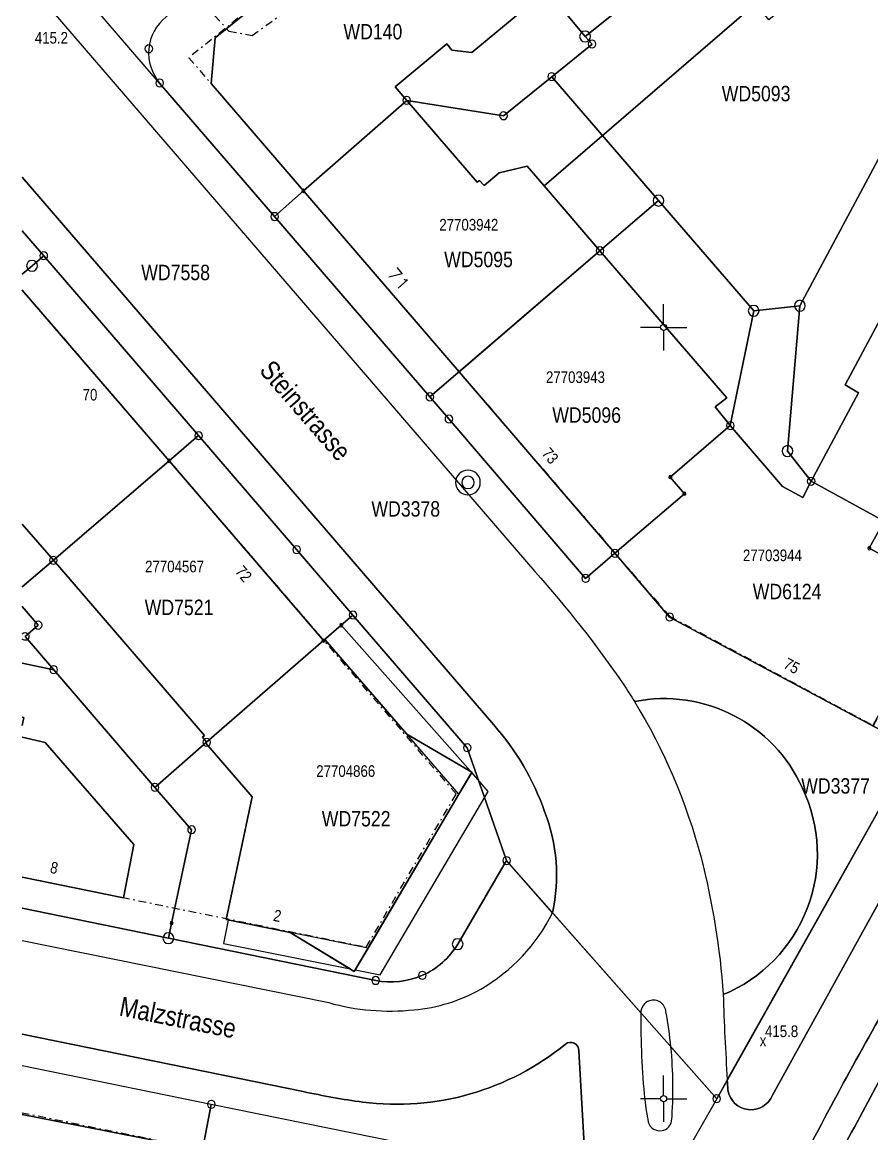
# Model space of a CAD drawing. Header units: metres. Extents: x 681758 to 682009, y 246535 to 246807.
# Drawn here: x 681758.4 to 681813.5, y 246647.7 to 246719.8 of the extents above; entities that cross this region are included whole.
import ezdxf
from ezdxf.enums import TextEntityAlignment as Align

# ---------------------------------------------------------------- set-up
doc = ezdxf.new("R2010")
doc.units = ezdxf.units.M
doc.linetypes.add('DASHDOT', pattern=[1, 0.5, -0.25, 0, -0.25])
doc.layers.add('6 Referenzdaten', color=252, linetype='Continuous')
doc.styles.add('Arial Narrow', font='ARIALN.TTF')
doc.styles.add('simplex', font='simplex_.ttf')

msp = doc.modelspace()

# ---------------------------------------------------------------- linework, layer by layer
at = {"layer": '6 Referenzdaten', "linetype": 'Continuous'}
for points in [[(681876.29238, 246774.04574), (681875.933, 246773.344), (681874.277, 246770.24), (681869.249, 246760.839), (681864.894, 246752.727), (681855.54, 246735.304, -0.260827), (681851.437, 246732.656), (681841.751, 246720.339), (681832.446, 246702.987), (681820.968, 246681.584), (681816.233, 246672.746), (681803.444, 246649.995), (681791.091, 246628.33)], [(681758.41844, 246726.51562, 0.095567), (681759.541, 246726.167, 0.195659), (681761.702, 246726.828), (681777.197, 246739.267), (681789.845, 246749.417), (681797.469, 246755.525), (681808.999, 246764.778, 0.190751), (681810.092, 246766.693, 0.191974), (681809.581, 246768.856), (681818.216, 246756.568, 0.207622), (681816.178, 246757.809, 0.206093), (681813.887, 246757.187), (681804.72, 246749.817), (681791.49, 246739.179), (681783.263, 246732.573), (681767.748, 246720.123, 0.203663), (681766.627, 246718.057, 0.201476), (681767.328, 246715.837), (681758.41844, 246726.19581)], [(681758.41844, 246726.51562, 0.095567), (681759.541, 246726.167, 0.195659), (681761.702, 246726.828), (681777.197, 246739.267), (681789.845, 246749.417), (681797.469, 246755.525), (681808.999, 246764.778, 0.190751), (681810.092, 246766.693, 0.191974), (681809.581, 246768.856), (681818.216, 246756.568, 0.207622), (681816.178, 246757.809, 0.206093), (681813.887, 246757.187), (681804.72, 246749.817), (681791.49, 246739.179), (681783.263, 246732.573), (681767.748, 246720.123, 0.203663), (681766.627, 246718.057, 0.202279), (681767.328, 246715.837), (681758.41844, 246726.19581)], [(681794.908, 246718.857), (681792.089, 246722.267), (681791.813, 246722.043), (681783.894, 246731.802), (681783.263, 246732.573), (681767.748, 246720.123, 0.203663), (681766.627, 246718.057, 0.202279), (681767.328, 246715.837), (681774.782, 246707.182), (681776.648, 246708.849), (681783.346, 246714.713), (681789.62, 246713.712), (681792.745, 246716.246), (681795.365, 246718.363), (681794.908, 246718.857)], [(681770.925, 246718.77), (681785.151, 246730.252), (681783.894, 246731.802), (681783.263, 246732.573), (681767.748, 246720.123, 0.203663), (681766.627, 246718.057, 0.201476), (681767.328, 246715.837), (681774.782, 246707.182), (681776.648, 246708.849), (681770.677, 246715.798), (681770.925, 246718.77)], [(681758.41844, 246722.77607), (681791.657, 246684.174, -0.031122), (681797.428, 246676.831, -0.009057), (681798.116, 246675.743, -0.34992), (681809.004, 246670.131, -0.431044), (681803.864, 246656.749, 0.00814), (681804.131, 246651.216), (681816.233, 246672.746), (681813.557, 246674.178), (681800.392, 246681.223), (681796.843, 246685.353), (681794.946, 246683.726), (681786.079, 246694.061), (681784.848, 246695.494), (681774.782, 246707.182), (681767.328, 246715.837), (681758.41844, 246726.19581)], [(681758.41844, 246722.77607), (681791.657, 246684.174, -0.031122), (681797.428, 246676.831, -0.009057), (681798.116, 246675.743, -0.072262), (681802.427, 246665.63, -0.046287), (681803.864, 246656.749, 0.00814), (681804.131, 246651.216), (681803.444, 246649.995), (681800.475, 246653.36, 0.021117), (681800.155, 246655.628, 0.485939), (681799.084, 246656.346, 0.327277), (681798.526, 246655.569), (681792.803, 246662.057, 0.147896), (681792.28, 246668.622, 0.097544), (681788.994, 246674.225), (681762.177, 246705.37), (681758.41844, 246709.73715)], [(681841.751, 246720.339), (681832.446, 246702.987), (681821.396, 246682.383), (681820.968, 246681.584), (681816.233, 246672.746), (681804.131, 246651.216, 0.000099), (681804.175, 246650.551, 0.763759), (681807.057, 246650.228), (681816.442, 246667.209, 0.000879), (681819.166, 246672.142, 0.003724), (681831.33, 246694.653), (681843.378, 246716.983, 0.114172), (681844.701, 246721.336)], [(681794.908, 246719.207, 1), (681794.908, 246718.507, 1), (681794.908, 246719.207)], [(681766.627, 246718.307, 1), (681766.627, 246717.807, 1), (681766.627, 246718.307)], [(681795.365, 246718.613, 1), (681795.365, 246718.113, 1), (681795.365, 246718.613)], [(681767.328, 246716.087, 1), (681767.328, 246715.587, 1), (681767.328, 246716.087)], [(681792.745, 246716.496, 1), (681792.745, 246715.996, 1), (681792.745, 246716.496)], [(681783.346, 246714.963, 1), (681783.346, 246714.463, 1), (681783.346, 246714.963)], [(681789.62, 246713.962, 1), (681789.62, 246713.462, 1), (681789.62, 246713.962)], [(681758.41844, 246709.73715), (681762.177, 246705.37), (681788.994, 246674.225, -0.097544), (681792.28, 246668.622, -0.147896), (681792.803, 246662.057), (681789.825, 246665.433), (681787.271, 246672.747), (681779.858, 246681.353), (681776.208, 246685.592), (681769.853, 246692.982), (681759.817, 246704.64), (681758.41844, 246706.26574)], [(681776.648, 246708.949, 1), (681776.648, 246708.749, 1), (681776.648, 246708.949)], [(681799.669, 246708.564, 1), (681799.669, 246707.864, 1), (681799.669, 246708.564)], [(681774.782, 246707.432, 1), (681774.782, 246706.932, 1), (681774.782, 246707.432)], [(681758.41844, 246706.26574), (681759.817, 246704.64), (681769.853, 246692.982), (681776.208, 246685.592), (681779.858, 246681.353), (681787.271, 246672.747), (681789.825, 246665.433), (681786.651, 246660.018, -0.156494), (681784.36, 246657.996, -0.155652), (681781.334, 246657.663), (681767.894, 246660.403), (681758.41844, 246662.33904)], [(681759.817, 246704.89, 1), (681759.817, 246704.39, 1), (681759.817, 246704.89)], [(681795.875, 246705.21, 1), (681795.875, 246704.71, 1), (681795.875, 246705.21)], [(681759.056, 246704.34, 1), (681759.056, 246703.64, 1), (681759.056, 246704.34)], [(681808.836, 246701.753, 1), (681808.836, 246701.053, 1), (681808.836, 246701.753)], [(681805.841, 246701.421, 1), (681805.841, 246700.721, 1), (681805.841, 246701.421)], [(681784.848, 246695.744, 1), (681784.848, 246695.244, 1), (681784.848, 246695.744)], [(681786.079, 246694.311, 1), (681786.079, 246693.811, 1), (681786.079, 246694.311)], [(681804.326, 246693.879, 1), (681804.326, 246693.379, 1), (681804.326, 246693.879)], [(681769.853, 246693.232, 1), (681769.853, 246692.732, 1), (681769.853, 246693.232)], [(681808.03, 246692.331, 1), (681808.03, 246691.631, 1), (681808.03, 246692.331)], [(681767.946, 246691.445, 1), (681767.946, 246691.245, 1), (681767.946, 246691.445)], [(681786.519, 246689.945, 1), (681788.119, 246689.945, 1), (681786.519, 246689.945)], [(681786.919, 246689.945, 1), (681787.719, 246689.945, 1), (681786.919, 246689.945)], [(681800.433, 246690.394, 1), (681800.433, 246690.194, 1), (681800.433, 246690.394)], [(681809.568, 246690.273, 1), (681809.568, 246689.773, 1), (681809.568, 246690.273)], [(681801.348, 246689.317, 1), (681801.348, 246689.117, 1), (681801.348, 246689.317)], [(681776.208, 246685.842, 1), (681776.208, 246685.342, 1), (681776.208, 246685.842)], [(681760.436, 246685.148, 1), (681760.436, 246684.648, 1), (681760.436, 246685.148)], [(681796.843, 246685.603, 1), (681796.843, 246685.103, 1), (681796.843, 246685.603)], [(681813.339, 246685.776, 1), (681813.339, 246685.576, 1), (681813.339, 246685.776)], [(681794.946, 246683.976, 1), (681794.946, 246683.476, 1), (681794.946, 246683.976)], [(681779.858, 246681.603, 1), (681779.858, 246681.103, 1), (681779.858, 246681.603)], [(681759.456, 246680.944, 1), (681759.456, 246680.444, 1), (681759.456, 246680.944)], [(681789.825, 246665.433), (681787.271, 246672.747), (681779.858, 246681.353), (681779.107, 246680.692), (681777.952, 246679.696), (681770.374, 246673.099), (681767.026, 246670.181), (681769.395, 246667.435), (681768.1, 246661.386), (681767.894, 246660.403), (681781.334, 246657.663, 0.155652), (681784.36, 246657.996, 0.156494), (681786.651, 246660.018), (681789.825, 246665.433)], [(681779.107, 246680.792, 1), (681779.107, 246680.592, 1), (681779.107, 246680.792)], [(681800.392, 246681.473, 1), (681800.392, 246680.973, 1), (681800.392, 246681.473)], [(681758.41844, 246680.12729, -0.215344), (681758.606, 246680.212, -1), (681758.606, 246679.712, -0.215344), (681758.41844, 246679.79671)], [(681777.952, 246679.796, 1), (681777.952, 246679.596, 1), (681777.952, 246679.796)], [(681760.457, 246678.059, 1), (681760.457, 246677.559, 1), (681760.457, 246678.059)], [(681803.864, 246656.749, 0.431044), (681809.004, 246670.131, 0.34992), (681798.116, 246675.743, -0.072262), (681802.427, 246665.63, -0.046287), (681803.864, 246656.749)], [(681770.374, 246673.349, 1), (681770.374, 246672.849, 1), (681770.374, 246673.349)], [(681787.271, 246672.997, 1), (681787.271, 246672.497, 1), (681787.271, 246672.997)], [(681818.841, 246645.132), (681824.192, 246655.042), (681827.478, 246661.163, 0.057731), (681830.737, 246668.281, -0.007818), (681831.172, 246669.672), (681819.166, 246672.142, -0.000879), (681816.442, 246667.209), (681807.057, 246650.228, -0.763759), (681804.175, 246650.551, -0.000099), (681804.131, 246651.216), (681803.444, 246649.995), (681795.48, 246636.028)], [(681767.026, 246670.431, 1), (681767.026, 246669.931, 1), (681767.026, 246670.431)], [(681769.395, 246667.685, 1), (681769.395, 246667.185, 1), (681769.395, 246667.685)], [(681789.825, 246665.683, 1), (681789.825, 246665.183, 1), (681789.825, 246665.683)], [(681758.41844, 246660.25051), (681778.287, 246656.226, 0.094922), (681783.808, 246655.76, 0.109146), (681788.162, 246657.109, 0.146102), (681792.803, 246662.057), (681789.825, 246665.433), (681786.651, 246660.018, -0.156494), (681784.36, 246657.996, -0.155652), (681781.334, 246657.663), (681767.894, 246660.403), (681758.41844, 246662.33904)], [(681758.41844, 246662.33904), (681767.894, 246660.403), (681781.334, 246657.663, 0.155652), (681784.36, 246657.996, 0.156494), (681786.651, 246660.018), (681789.825, 246665.433), (681803.444, 246649.995), (681791.091, 246628.33), (681787.286, 246646.247), (681770.677, 246649.632), (681758.41844, 246652.13056)], [(681758.41844, 246660.25051), (681778.287, 246656.226, 0.094922), (681783.808, 246655.76, 0.109146), (681788.162, 246657.109, 0.146102), (681792.803, 246662.057), (681798.526, 246655.569, 0.027359), (681798.776, 246649.94, 0.022768), (681799.011, 246648.486, 0.396839), (681799.905, 246647.937, 0.3101), (681800.524, 246648.547, 0.044256), (681800.475, 246653.36), (681803.444, 246649.995), (681795.48, 246636.028), (681794.51, 246653.101, 0.63113), (681793.637, 246653.539, -0.206087), (681780.501, 246649.776, -0.019894), (681776.636, 246650.461), (681758.41844, 246654.17456)], [(681768.1, 246661.486, 1), (681768.1, 246661.286, 1), (681768.1, 246661.486)], [(681767.894, 246660.753, 1), (681767.894, 246660.053, 1), (681767.894, 246660.753)], [(681786.651, 246660.368, 1), (681786.651, 246659.668, 1), (681786.651, 246660.368)], [(681809.852, 246643.66, 0.012503), (681815.457, 246654.017, 0.017201), (681817.448, 246658.487, 0.438009), (681817.155, 246659.308, 0.31262), (681816.483, 246659.15, 0.029643), (681813.935, 246655.113, 0.012741), (681807.493, 246643.029, 0.02054), (681806.052, 246639.78, 0.405369), (681806.349, 246639.077, 0.385024), (681807.089, 246639.234, 0.007395), (681809.852, 246643.66)], [(681807.493, 246643.029, -0.012741), (681813.935, 246655.113, -0.029643), (681816.483, 246659.15, -0.31262), (681817.155, 246659.308, -0.438009), (681817.448, 246658.487, -0.017201), (681815.457, 246654.017, -0.012503), (681809.852, 246643.66, -0.007395), (681807.089, 246639.234, -0.385024), (681806.349, 246639.077, -0.405369), (681806.052, 246639.78, -0.02054), (681807.493, 246643.029)], [(681781.334, 246657.913, 1), (681781.334, 246657.413, 1), (681781.334, 246657.913)], [(681784.36, 246658.246, 1), (681784.36, 246657.746, 1), (681784.36, 246658.246)], [(681800.524, 246648.547, 0.044256), (681800.475, 246653.36, 0.021117), (681800.155, 246655.628, 0.485939), (681799.084, 246656.346, 0.327277), (681798.526, 246655.569, 0.027359), (681798.776, 246649.94, 0.022768), (681799.011, 246648.486, 0.396839), (681799.905, 246647.937, 0.3101), (681800.524, 246648.547)], [(681758.41844, 246654.17456), (681776.636, 246650.461, 0.019894), (681780.501, 246649.776, 0.206087), (681793.637, 246653.539, -0.63113), (681794.51, 246653.101), (681795.48, 246636.028), (681791.091, 246628.33), (681789.476, 246635.935), (681787.947, 246643.134), (681787.286, 246646.247), (681770.677, 246649.632), (681758.41844, 246652.13056)], [(681770.677, 246649.882, 1), (681770.677, 246649.382, 1), (681770.677, 246649.882)], [(681803.444, 246650.245, 1), (681803.444, 246649.745, 1), (681803.444, 246650.245)]]:
    msp.add_lwpolyline(points, format="xyb", dxfattribs=at)
at = {"layer": '6 Referenzdaten', "linetype": 'DASHDOT'}
for points in [[(681839.354, 246722.225), (681816.166, 246755.139), (681769.222, 246717.477)], [(681839.354, 246722.225), (681816.166, 246755.139), (681769.222, 246717.477)], [(681761.913, 246729.883), (681771.816, 246719.203), (681773.32, 246718.914), (681783.255, 246726.121)], [(681800.381, 246681.273), (681813.602, 246674.189), (681839.354, 246722.225)], [(681800.381, 246681.273), (681813.602, 246674.189), (681839.354, 246722.225)], [(681769.222, 246717.477), (681800.381, 246681.273)], [(681769.222, 246717.477), (681800.381, 246681.273)], [(681786.549, 246669.753), (681758.41844, 246702.43714)], [(681786.549, 246669.753), (681758.41844, 246702.43714)], [(681758.41844, 246664.37344), (681780.723, 246659.824), (681786.549, 246669.753)], [(681758.41844, 246664.37344), (681780.723, 246659.824), (681786.549, 246669.753)], [(681758.41844, 246600.27136), (681779.651, 246595.923), (681791.091, 246628.329), (681787.967, 246643.043), (681758.41844, 246649.06901)], [(681758.41844, 246600.27136), (681779.651, 246595.923), (681791.091, 246628.329), (681787.967, 246643.043), (681758.41844, 246649.06901)]]:
    msp.add_lwpolyline(points, dxfattribs=at)
at = {"layer": '6 Referenzdaten', "linetype": 'Continuous'}
for points in [[(681800.083, 246728.391), (681793.353, 246736.856), (681791.49, 246739.179), (681783.263, 246732.573), (681783.894, 246731.802), (681791.813, 246722.043), (681792.089, 246722.267), (681794.908, 246718.857), (681802.691, 246725.077), (681802.253, 246725.631), (681800.083, 246728.391)], [(681814.565, 246712.084), (681820.811, 246723.723), (681814.851, 246732.189), (681811.211, 246732.838), (681802.253, 246725.631), (681802.691, 246725.077), (681794.908, 246718.857), (681795.365, 246718.363), (681792.745, 246716.246), (681799.669, 246708.214), (681805.841, 246701.071), (681808.836, 246701.403), (681814.565, 246712.084)], [(681787.572, 246717.812), (681792.421, 246721.865), (681792.089, 246722.267), (681791.813, 246722.043), (681785.151, 246730.252), (681770.925, 246718.77), (681770.677, 246715.798), (681776.648, 246708.849), (681783.346, 246714.713), (681782.602, 246715.589), (681785.948, 246718.368), (681786.261, 246717.959), (681787.572, 246717.812)], [(681811.774, 246696.283), (681818.979, 246709.707), (681822.162, 246715.676), (681819.852, 246716.975), (681822.327, 246721.563), (681820.811, 246723.723), (681817.454, 246728.491), (681806.829, 246719.943), (681805.983, 246720.995), (681792.25, 246709.169), (681795.875, 246704.96), (681804.095, 246695.424), (681803.349, 246694.846), (681804.326, 246693.629), (681807.716, 246689.687), (681809.028, 246688.97), (681809.568, 246690.023), (681812.641, 246695.752), (681811.774, 246696.283)], [(681758.41844, 246706.26574), (681759.817, 246704.64), (681769.853, 246692.982), (681776.208, 246685.592), (681779.858, 246681.353), (681787.271, 246672.747), (681789.825, 246665.433), (681803.444, 246649.995), (681816.233, 246672.746), (681800.392, 246681.223), (681796.843, 246685.353), (681794.946, 246683.726), (681786.079, 246694.061), (681784.848, 246695.494), (681774.782, 246707.182), (681767.328, 246715.837), (681758.41844, 246726.19581)], [(681792.421, 246721.865), (681787.572, 246717.812), (681786.261, 246717.959), (681785.948, 246718.368), (681782.602, 246715.589), (681783.346, 246714.713), (681787.924, 246709.407), (681788.069, 246709.51), (681788.36, 246709.193), (681789.333, 246710.018), (681791.154, 246710.442), (681792.25, 246709.169), (681805.983, 246720.995)], [(681795.875, 246704.96), (681799.669, 246708.214), (681792.745, 246716.246), (681789.62, 246713.712), (681783.346, 246714.713), (681776.648, 246708.849), (681774.782, 246707.182), (681784.848, 246695.494), (681795.875, 246704.96)], [(681795.875, 246704.96), (681792.25, 246709.169), (681791.154, 246710.442), (681789.333, 246710.018), (681788.36, 246709.193), (681788.069, 246709.51), (681787.924, 246709.407), (681783.346, 246714.713), (681776.648, 246708.849), (681786.744, 246697.122), (681795.875, 246704.96)], [(681820.968, 246681.584), (681832.446, 246702.987), (681831.569, 246703.464), (681829.805, 246704.409), (681824.998, 246707.002), (681824.784, 246706.589), (681818.979, 246709.707), (681814.565, 246712.084), (681808.836, 246701.403), (681808.03, 246691.981), (681809.568, 246690.023), (681814.294, 246687.44), (681813.339, 246685.676), (681818.318, 246683.006), (681820.081, 246682.061), (681820.968, 246681.584)], [(681818.318, 246683.006), (681813.339, 246685.676), (681814.294, 246687.44), (681809.568, 246690.023), (681809.028, 246688.97), (681807.716, 246689.687), (681804.326, 246693.629), (681800.433, 246690.294), (681801.348, 246689.217), (681796.843, 246685.353), (681800.392, 246681.223), (681813.557, 246674.178), (681818.318, 246683.006), (681829.805, 246704.409), (681824.998, 246707.002), (681824.784, 246706.589), (681818.979, 246709.707), (681811.774, 246696.283), (681812.641, 246695.752), (681809.568, 246690.023), (681814.294, 246687.44), (681813.339, 246685.676), (681818.318, 246683.006)], [(681796.843, 246685.353), (681786.744, 246697.122), (681776.648, 246708.849), (681774.782, 246707.182), (681784.848, 246695.494), (681786.079, 246694.061), (681794.946, 246683.726), (681796.843, 246685.353)], [(681804.326, 246693.629), (681805.841, 246701.071), (681799.669, 246708.214), (681795.875, 246704.96), (681784.848, 246695.494), (681786.079, 246694.061), (681794.946, 246683.726), (681796.843, 246685.353), (681801.348, 246689.217), (681800.433, 246690.294), (681804.326, 246693.629)], [(681758.41844, 246703.4409), (681759.056, 246703.99), (681759.817, 246704.64), (681758.41844, 246706.26574)], [(681758.41844, 246683.17073), (681760.436, 246684.898), (681767.946, 246691.345), (681769.853, 246692.982), (681759.817, 246704.64), (681759.056, 246703.99), (681758.41844, 246703.4409)], [(681803.349, 246694.846), (681804.095, 246695.424), (681795.875, 246704.96), (681786.744, 246697.122), (681796.843, 246685.353), (681801.348, 246689.217), (681800.433, 246690.294), (681804.326, 246693.629), (681803.349, 246694.846)], [(681758.41844, 246702.41239), (681767.946, 246691.345), (681777.952, 246679.696), (681778.038, 246679.771), (681783.348, 246673.637), (681787.575, 246671.171), (681779.95, 246658.251), (681775.782, 246660.773), (681771.63, 246661.604), (681773.33, 246669.575), (681770.318, 246673.05), (681770.374, 246673.099), (681770.117, 246673.424), (681770.239, 246673.541), (681760.436, 246684.898), (681758.41844, 246687.24183)], [(681758.41844, 246687.24183), (681760.436, 246684.898), (681767.946, 246691.345), (681758.41844, 246702.41239)], [(681813.339, 246685.676), (681814.294, 246687.44), (681809.568, 246690.023), (681808.03, 246691.981), (681808.836, 246701.403), (681805.841, 246701.071), (681804.326, 246693.629), (681800.433, 246690.294), (681801.348, 246689.217), (681796.843, 246685.353), (681800.392, 246681.223), (681816.233, 246672.746), (681820.968, 246681.584), (681820.081, 246682.061), (681818.318, 246683.006), (681813.339, 246685.676)], [(681800, 246700.2), (681800, 246701.5)], [(681799.8, 246700), (681798.5, 246700)], [(681800, 246699.8), (681800, 246698.5)], [(681800.2, 246700), (681801.5, 246700)], [(681758.41844, 246681.89889), (681759.456, 246680.694), (681758.606, 246679.962), (681760.457, 246677.809), (681767.026, 246670.181), (681770.374, 246673.099), (681777.952, 246679.696), (681779.107, 246680.692), (681779.858, 246681.353), (681776.208, 246685.592), (681769.853, 246692.982), (681767.946, 246691.345), (681760.436, 246684.898), (681758.41844, 246683.17073)], [(681777.952, 246679.696), (681767.946, 246691.345), (681760.436, 246684.898), (681770.239, 246673.541), (681770.117, 246673.424), (681770.374, 246673.099), (681777.952, 246679.696)], [(681758.41844, 246681.89889), (681759.456, 246680.694), (681758.606, 246679.962), (681760.457, 246677.809), (681758.41844, 246678.22125), (681760.457, 246677.809), (681758.606, 246679.962), (681759.456, 246680.694), (681758.41844, 246681.89889)], [(681758.41844, 246678.22125), (681760.457, 246677.809), (681758.606, 246679.962), (681759.456, 246680.694), (681758.41844, 246681.89889)], [(681787.487, 246671.222), (681779.107, 246680.692), (681778.038, 246679.771), (681783.348, 246673.637), (681787.487, 246671.222)], [(681779.95, 246658.251), (681787.575, 246671.171), (681783.348, 246673.637), (681778.038, 246679.771), (681777.952, 246679.696), (681770.374, 246673.099), (681770.318, 246673.05), (681773.33, 246669.575), (681771.63, 246661.604), (681775.782, 246660.773), (681779.95, 246658.251)], [(681758.41844, 246662.33904), (681767.894, 246660.403), (681768.1, 246661.386), (681769.395, 246667.435), (681767.026, 246670.181), (681760.457, 246677.809), (681758.41844, 246678.22125)], [(681758.41844, 246674.72734), (681758.514, 246674.707), (681758.41844, 246674.18248)], [(681758.41844, 246674.18248), (681758.514, 246674.707), (681758.41844, 246674.72734)], [(681786.727, 246669.734), (681783.348, 246673.637)], [(681758.41844, 246673.43087), (681759.91, 246673.089), (681765.648, 246666.467), (681764.987, 246663.02), (681758.41844, 246664.3684)], [(681758.41844, 246664.3684), (681764.987, 246663.02), (681765.648, 246666.467), (681759.91, 246673.089), (681758.41844, 246673.43087)], [(681781.616, 246658.024), (681788.628, 246669.905), (681787.558, 246671.142), (681786.727, 246669.734), (681780.841, 246659.76), (681780.006, 246658.346), (681781.616, 246658.024)], [(681779.687, 246658.41), (681775.782, 246660.773), (681771.777, 246661.575), (681771.477, 246660.054), (681779.687, 246658.41)], [(681780.841, 246659.76), (681775.782, 246660.773)], [(681758.41844, 246648.96798), (681770.109, 246646.674), (681770.692, 246646.556), (681770.67, 246646.47), (681787.328, 246643.191), (681787.336, 246643.243), (681787.947, 246643.134), (681787.286, 246646.247), (681770.677, 246649.632), (681758.41844, 246652.13056)], [(681758.41844, 246632.98408), (681766.948, 246631.239), (681767.771, 246635.25), (681770.109, 246646.674), (681770.677, 246649.632), (681758.41844, 246652.13056)], [(681800, 246650.2), (681800, 246651.5)], [(681799.8, 246650), (681798.5, 246650)], [(681800, 246649.8), (681800, 246648.5)], [(681800.2, 246650), (681801.5, 246650)], [(681791.091, 246628.33), (681787.286, 246646.247), (681770.677, 246649.632), (681770.109, 246646.674), (681767.771, 246635.25), (681766.948, 246631.239), (681766.705, 246630.075), (681771.217, 246628.499), (681778.424, 246625.941), (681788.928, 246622.189), (681791.091, 246628.33)], [(681758.41844, 246637.1593), (681767.771, 246635.25), (681770.109, 246646.674), (681758.41844, 246648.96798)]]:
    msp.add_lwpolyline(points, dxfattribs=at)
for centre in [(681800, 246700), (681800, 246650)]:
    msp.add_circle(centre, 0.2, dxfattribs=at)

# ---------------------------------------------------------------- texts
at = {"layer": '6 Referenzdaten', "style": 'simplex', "width": 1.117647}
msp.add_text('71', height=0.8, rotation=311.0400062, dxfattribs=at).set_placement((681782.824, 246703.129), align=Align.MIDDLE_CENTER)
at = {"layer": '6 Referenzdaten', "style": 'Arial Narrow'}
for s, insert, char_height, width, attachment_point in [('WD140', (681781.152, 246719.161), 1, 3.9795, 5), ('415.2', (681759.23578, 246718.38186), 0.75, 2.2365, 7), ('WD5093', (681805.998, 246715.146), 1, 4.641, 5), ('27703942', (681787.372, 246706.646), 0.75, 3.969, 5), ('WD5095', (681788.002, 246704.393), 1, 4.641, 5), ('WD7558', (681768.363, 246703.548), 1, 4.641, 5), ('27703943', (681794.288, 246696.766), 0.75, 3.969, 5), ('70', (681762.812, 246695.628), 0.75, 0.99225, 5), ('WD5096', (681795.011, 246694.306), 1, 4.641, 5), ('WD3378', (681781.05553, 246687.71716), 1, 4.641, 7), ('27703944', (681807.056, 246685.214), 0.75, 3.969, 5), ('27704567', (681768.296, 246684.492), 0.75, 3.969, 5), ('WD6124', (681808.007, 246682.867), 1, 4.641, 5), ('WD7521', (681768.586, 246681.84), 1, 4.641, 5), ('27704866', (681779.392, 246671.23), 0.75, 3.969, 5), ('WD3377', (681808.92353, 246669.76116), 1, 4.641, 7), ('WD7522', (681780.069, 246668.139), 1, 4.641, 5), ('415.8', (681806.57741, 246653.98427), 0.75, 2.2365, 7), ('x', (681806.2309, 246653.39533), 0.75, 0.448875, 7)]:
    msp.add_mtext(s, dxfattribs=dict(at, insert=insert, char_height=char_height, width=width, attachment_point=attachment_point))
at = {"layer": '6 Referenzdaten', "attachment_point": 5, "style": 'Arial Narrow'}
for s, insert, char_height, width, rotation in [('Steinstrasse', (681776.78646, 246694.60023), 1.2499995, 8.2162467, 311.040008), ('73', (681792.645, 246691.672), 0.749999, 0.9922492, 311.040007), ('72', (681772.77, 246684.024), 0.75, 0.9922493, 311.040007), ('75', (681808.307, 246678.047), 0.75, 0.9922499, 332.010007), ('8', (681760.488, 246664.964), 0.75, 0.4961249, 348.390007), ('2', (681774.961, 246661.856), 0.75, 0.4961249, 348.030007), ('Malzstrasse', (681768.51285, 246655.25443), 1.2499999, 7.9668743, 348.660008)]:
    msp.add_mtext(s, dxfattribs=dict(at, insert=insert, char_height=char_height, width=width, rotation=rotation))

doc.saveas('drawing.dxf')
